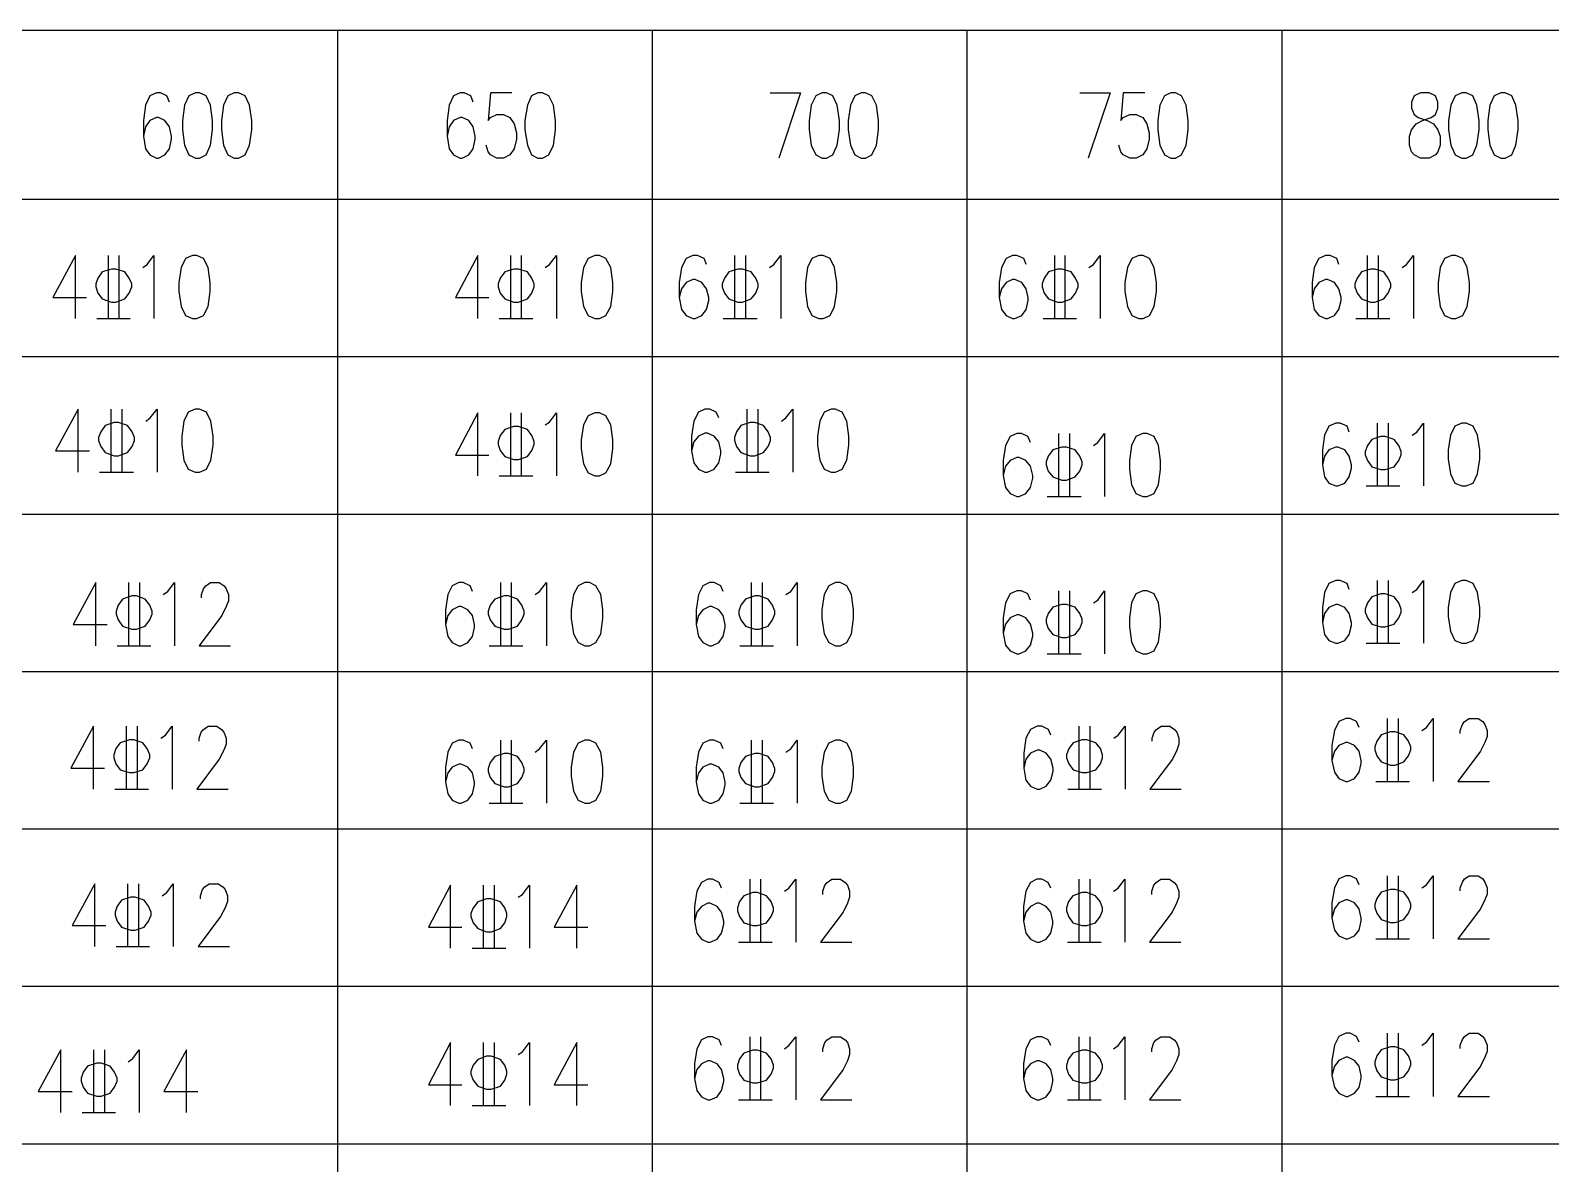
# Model space of a CAD drawing. Extents: x 3968514 to 5230306, y -516551 to -228246.
# Drawn here: x 4097670 to 4102520, y -326664 to -323050 of the extents above; entities that cross this region are included whole.
import ezdxf

# ---------------------------------------------------------------- set-up
doc = ezdxf.new("R2010")
doc.units = 0
doc.header["$LTSCALE"] = 1000
doc.header["$MEASUREMENT"] = 0
doc.layers.add('PUB_TEXT', color=7, linetype='Continuous')

# ---------------------------------------------------------------- blocks, each defined once
blk = doc.blocks.new('gegeehe')
at = {"color": 0, "linetype": 'Continuous'}
for points in [[(2737391.8, -7649416), (2752391.7, -7649416), (2752391.7, -7638865.4), (2737391.8, -7638865.4), (2737391.8, -7649416)], [(2744791.9, -7638865.4), (2744791.9, -7649416)], [(2746191.7, -7638865.4), (2746191.7, -7649416)], [(2747591.5, -7638865.4), (2747591.5, -7649416)], [(2748991.3, -7638865.4), (2748991.3, -7649416)], [(2744044.7, -7639184.1), (2744034, -7639156.7), (2744005.1, -7639143), (2743986.8, -7639143), (2743957.8, -7639156.7), (2743938, -7639197.9), (2743928.8, -7639266.5), (2743928.8, -7639335.1), (2743938, -7639391.5), (2743957.8, -7639419), (2743986.8, -7639432.7), (2743995.9, -7639432.7), (2744024.9, -7639419), (2744044.7, -7639391.5), (2744053.9, -7639348.8), (2744053.9, -7639335.1), (2744044.7, -7639293.9), (2744024.9, -7639266.5), (2743995.9, -7639252.7), (2743986.8, -7639252.7), (2743957.8, -7639266.5), (2743938, -7639293.9), (2743928.8, -7639335.1)], [(2744160.6, -7639143), (2744131.6, -7639156.7), (2744111.8, -7639197.9), (2744102.6, -7639266.5), (2744102.6, -7639307.6), (2744111.8, -7639376.3), (2744131.6, -7639419), (2744160.6, -7639432.7), (2744178.9, -7639432.7), (2744207.9, -7639419), (2744227.7, -7639376.3), (2744236.8, -7639307.6), (2744236.8, -7639266.5), (2744227.7, -7639197.9), (2744207.9, -7639156.7), (2744178.9, -7639143), (2744160.6, -7639143)], [(2744332.9, -7639143), (2744303.9, -7639156.7), (2744285.6, -7639197.9), (2744276.5, -7639266.5), (2744276.5, -7639307.6), (2744285.6, -7639376.3), (2744303.9, -7639419), (2744332.9, -7639432.7), (2744352.7, -7639432.7), (2744381.7, -7639419), (2744401.5, -7639376.3), (2744410.7, -7639307.6), (2744410.7, -7639266.5), (2744401.5, -7639197.9), (2744381.7, -7639156.7), (2744352.7, -7639143), (2744332.9, -7639143)], [(2745395.7, -7639184.1), (2745385, -7639156.7), (2745356.1, -7639143), (2745337.8, -7639143), (2745308.8, -7639156.7), (2745289, -7639197.9), (2745279.8, -7639266.5), (2745279.8, -7639335.1), (2745289, -7639391.5), (2745308.8, -7639419), (2745337.8, -7639432.7), (2745346.9, -7639432.7), (2745375.9, -7639419), (2745395.7, -7639391.5), (2745404.9, -7639348.8), (2745404.9, -7639335.1), (2745395.7, -7639293.9), (2745375.9, -7639266.5), (2745346.9, -7639252.7), (2745337.8, -7639252.7), (2745308.8, -7639266.5), (2745289, -7639293.9), (2745279.8, -7639335.1)], [(2745568, -7639143), (2745472, -7639143), (2745462.8, -7639266.5), (2745472, -7639252.7), (2745500.9, -7639239), (2745529.9, -7639239), (2745558.9, -7639252.7), (2745578.7, -7639280.2), (2745587.9, -7639321.4), (2745587.9, -7639348.8), (2745578.7, -7639391.5), (2745558.9, -7639419), (2745529.9, -7639432.7), (2745500.9, -7639432.7), (2745472, -7639419), (2745462.8, -7639405.2), (2745453.7, -7639376.3)], [(2745683.9, -7639143), (2745654.9, -7639156.7), (2745636.6, -7639197.9), (2745626, -7639266.5), (2745626, -7639307.6), (2745636.6, -7639376.3), (2745654.9, -7639419), (2745683.9, -7639432.7), (2745703.7, -7639432.7), (2745732.7, -7639419), (2745752.5, -7639376.3), (2745761.7, -7639307.6), (2745761.7, -7639266.5), (2745752.5, -7639197.9), (2745732.7, -7639156.7), (2745703.7, -7639143), (2745683.9, -7639143)], [(2746716.2, -7639143), (2746852, -7639143), (2746754.4, -7639432.7)], [(2746948, -7639143), (2746919, -7639156.7), (2746899.2, -7639197.9), (2746890.1, -7639266.5), (2746890.1, -7639307.6), (2746899.2, -7639376.3), (2746919, -7639419), (2746948, -7639432.7), (2746966.3, -7639432.7), (2746995.3, -7639419), (2747015.1, -7639376.3), (2747024.3, -7639307.6), (2747024.3, -7639266.5), (2747015.1, -7639197.9), (2746995.3, -7639156.7), (2746966.3, -7639143), (2746948, -7639143)], [(2747121.8, -7639143), (2747092.9, -7639156.7), (2747073.1, -7639197.9), (2747063.9, -7639266.5), (2747063.9, -7639307.6), (2747073.1, -7639376.3), (2747092.9, -7639419), (2747121.8, -7639432.7), (2747140.1, -7639432.7), (2747169.1, -7639419), (2747188.9, -7639376.3), (2747198.1, -7639307.6), (2747198.1, -7639266.5), (2747188.9, -7639197.9), (2747169.1, -7639156.7), (2747140.1, -7639143), (2747121.8, -7639143)], [(2748093.2, -7639143), (2748228.9, -7639143), (2748131.3, -7639432.7)], [(2748382.9, -7639143), (2748286.8, -7639143), (2748276.2, -7639266.5), (2748286.8, -7639252.7), (2748315.8, -7639239), (2748344.8, -7639239), (2748373.8, -7639252.7), (2748392, -7639280.2), (2748402.7, -7639321.4), (2748402.7, -7639348.8), (2748392, -7639391.5), (2748373.8, -7639419), (2748344.8, -7639432.7), (2748315.8, -7639432.7), (2748286.8, -7639419), (2748276.2, -7639405.2), (2748267, -7639376.3)], [(2748498.8, -7639143), (2748469.8, -7639156.7), (2748450, -7639197.9), (2748440.8, -7639266.5), (2748440.8, -7639307.6), (2748450, -7639376.3), (2748469.8, -7639419), (2748498.8, -7639432.7), (2748518.6, -7639432.7), (2748546.1, -7639419), (2748565.9, -7639376.3), (2748575, -7639307.6), (2748575, -7639266.5), (2748565.9, -7639197.9), (2748546.1, -7639156.7), (2748518.6, -7639143), (2748498.8, -7639143)], [(2749608.9, -7639143), (2749579.9, -7639156.7), (2749569.2, -7639184.1), (2749569.2, -7639211.6), (2749579.9, -7639239), (2749598.2, -7639252.7), (2749637.9, -7639266.5), (2749666.8, -7639280.2), (2749685.1, -7639307.6), (2749695.8, -7639335.1), (2749695.8, -7639376.3), (2749685.1, -7639405.2), (2749676, -7639419), (2749647, -7639432.7), (2749608.9, -7639432.7), (2749579.9, -7639419), (2749569.2, -7639405.2), (2749560.1, -7639376.3), (2749560.1, -7639335.1), (2749569.2, -7639307.6), (2749589.1, -7639280.2), (2749618, -7639266.5), (2749656.1, -7639252.7), (2749676, -7639239), (2749685.1, -7639211.6), (2749685.1, -7639184.1), (2749676, -7639156.7), (2749647, -7639143), (2749608.9, -7639143)], [(2749791.9, -7639143), (2749762.9, -7639156.7), (2749743.1, -7639197.9), (2749733.9, -7639266.5), (2749733.9, -7639307.6), (2749743.1, -7639376.3), (2749762.9, -7639419), (2749791.9, -7639432.7), (2749811.7, -7639432.7), (2749840.7, -7639419), (2749859, -7639376.3), (2749869.6, -7639307.6), (2749869.6, -7639266.5), (2749859, -7639197.9), (2749840.7, -7639156.7), (2749811.7, -7639143), (2749791.9, -7639143)], [(2749965.7, -7639143), (2749936.7, -7639156.7), (2749916.9, -7639197.9), (2749907.7, -7639266.5), (2749907.7, -7639307.6), (2749916.9, -7639376.3), (2749936.7, -7639419), (2749965.7, -7639432.7), (2749985.5, -7639432.7), (2750014.5, -7639419), (2750032.8, -7639376.3), (2750043.5, -7639307.6), (2750043.5, -7639266.5), (2750032.8, -7639197.9), (2750014.5, -7639156.7), (2749985.5, -7639143), (2749965.7, -7639143)], [(2737391.8, -7639615.7), (2752391.7, -7639615.7)], [(2743626.9, -7640146.3), (2743626.9, -7639865.7), (2743526.3, -7640053.3), (2743675.7, -7640053.3)], [(2743771.8, -7639865.7), (2743771.8, -7640146.3)], [(2743820.6, -7640146.3), (2743820.6, -7639865.7)], [(2743925.8, -7639919.1), (2743945.6, -7639906.9), (2743976.1, -7639865.7), (2743976.1, -7640146.3)], [(2744146.9, -7639865.7), (2744116.4, -7639879.5), (2744096.5, -7639919.1), (2744085.9, -7639986.2), (2744085.9, -7640025.9), (2744096.5, -7640093), (2744116.4, -7640132.6), (2744146.9, -7640146.3), (2744166.7, -7640146.3), (2744195.7, -7640132.6), (2744217, -7640093), (2744226.2, -7640025.9), (2744226.2, -7639986.2), (2744217, -7639919.1), (2744195.7, -7639879.5), (2744166.7, -7639865.7), (2744146.9, -7639865.7)], [(2745417.1, -7640146.3), (2745417.1, -7639865.7), (2745316.4, -7640053.3), (2745465.9, -7640053.3)], [(2745561.9, -7639865.7), (2745561.9, -7640146.3)], [(2745610.7, -7640146.3), (2745610.7, -7639865.7)], [(2745715.9, -7639919.1), (2745735.8, -7639906.9), (2745766.3, -7639865.7), (2745766.3, -7640146.3)], [(2745937, -7639865.7), (2745906.5, -7639879.5), (2745886.7, -7639919.1), (2745876, -7639986.2), (2745876, -7640025.9), (2745886.7, -7640093), (2745906.5, -7640132.6), (2745937, -7640146.3), (2745956.9, -7640146.3), (2745985.8, -7640132.6), (2746007.2, -7640093), (2746016.3, -7640025.9), (2746016.3, -7639986.2), (2746007.2, -7639919.1), (2745985.8, -7639879.5), (2745956.9, -7639865.7), (2745937, -7639865.7)], [(2746432.6, -7639906.9), (2746423.5, -7639879.5), (2746393, -7639865.7), (2746373.1, -7639865.7), (2746342.7, -7639879.5), (2746322.8, -7639919.1), (2746312.2, -7639986.2), (2746312.2, -7640053.3), (2746322.8, -7640106.7), (2746342.7, -7640132.6), (2746373.1, -7640146.3), (2746382.3, -7640146.3), (2746412.8, -7640132.6), (2746432.6, -7640106.7), (2746443.3, -7640067), (2746443.3, -7640053.3), (2746432.6, -7640013.7), (2746412.8, -7639986.2), (2746382.3, -7639972.5), (2746373.1, -7639972.5), (2746342.7, -7639986.2), (2746322.8, -7640013.7), (2746312.2, -7640053.3)], [(2746557.7, -7639865.7), (2746557.7, -7640146.3)], [(2746608, -7640146.3), (2746608, -7639865.7)], [(2746713.2, -7639919.1), (2746733, -7639906.9), (2746763.5, -7639865.7), (2746763.5, -7640146.3)], [(2746932.8, -7639865.7), (2746902.3, -7639879.5), (2746882.4, -7639919.1), (2746873.3, -7639986.2), (2746873.3, -7640025.9), (2746882.4, -7640093), (2746902.3, -7640132.6), (2746932.8, -7640146.3), (2746952.6, -7640146.3), (2746983.1, -7640132.6), (2747002.9, -7640093), (2747013.6, -7640025.9), (2747013.6, -7639986.2), (2747002.9, -7639919.1), (2746983.1, -7639879.5), (2746952.6, -7639865.7), (2746932.8, -7639865.7)], [(2747855.3, -7639906.9), (2747844.6, -7639879.5), (2747814.1, -7639865.7), (2747794.3, -7639865.7), (2747765.3, -7639879.5), (2747745.5, -7639919.1), (2747734.8, -7639986.2), (2747734.8, -7640053.3), (2747745.5, -7640106.7), (2747765.3, -7640132.6), (2747794.3, -7640146.3), (2747805, -7640146.3), (2747835.5, -7640132.6), (2747855.3, -7640106.7), (2747864.5, -7640067), (2747864.5, -7640053.3), (2747855.3, -7640013.7), (2747835.5, -7639986.2), (2747805, -7639972.5), (2747794.3, -7639972.5), (2747765.3, -7639986.2), (2747745.5, -7640013.7), (2747734.8, -7640053.3)], [(2747980.3, -7639865.7), (2747980.3, -7640146.3)], [(2748029.1, -7640146.3), (2748029.1, -7639865.7)], [(2748134.3, -7639919.1), (2748154.2, -7639906.9), (2748184.7, -7639865.7), (2748184.7, -7640146.3)], [(2748355.5, -7639865.7), (2748325, -7639879.5), (2748305.1, -7639919.1), (2748294.5, -7639986.2), (2748294.5, -7640025.9), (2748305.1, -7640093), (2748325, -7640132.6), (2748355.5, -7640146.3), (2748375.3, -7640146.3), (2748404.2, -7640132.6), (2748424.1, -7640093), (2748434.7, -7640025.9), (2748434.7, -7639986.2), (2748424.1, -7639919.1), (2748404.2, -7639879.5), (2748375.3, -7639865.7), (2748355.5, -7639865.7)], [(2749246, -7639906.9), (2749236.8, -7639879.5), (2749206.3, -7639865.7), (2749186.5, -7639865.7), (2749156, -7639879.5), (2749136.2, -7639919.1), (2749127, -7639986.2), (2749127, -7640053.3), (2749136.2, -7640106.7), (2749156, -7640132.6), (2749186.5, -7640146.3), (2749195.6, -7640146.3), (2749226.1, -7640132.6), (2749246, -7640106.7), (2749256.6, -7640067), (2749256.6, -7640053.3), (2749246, -7640013.7), (2749226.1, -7639986.2), (2749195.6, -7639972.5), (2749186.5, -7639972.5), (2749156, -7639986.2), (2749136.2, -7640013.7), (2749127, -7640053.3)], [(2749371, -7639865.7), (2749371, -7640146.3)], [(2749421.3, -7640146.3), (2749421.3, -7639865.7)], [(2749526.5, -7639919.1), (2749546.4, -7639906.9), (2749576.9, -7639865.7), (2749576.9, -7640146.3)], [(2749746.1, -7639865.7), (2749715.6, -7639879.5), (2749695.8, -7639919.1), (2749686.6, -7639986.2), (2749686.6, -7640025.9), (2749695.8, -7640093), (2749715.6, -7640132.6), (2749746.1, -7640146.3), (2749765.9, -7640146.3), (2749796.4, -7640132.6), (2749816.3, -7640093), (2749826.9, -7640025.9), (2749826.9, -7639986.2), (2749816.3, -7639919.1), (2749796.4, -7639879.5), (2749765.9, -7639865.7), (2749746.1, -7639865.7)], [(2743787, -7639926.7), (2743745.8, -7639938.9), (2743726, -7639966.4), (2743716.9, -7639992.3), (2743716.9, -7640006), (2743726, -7640033.5), (2743745.8, -7640059.4), (2743787, -7640073.1), (2743806.8, -7640073.1), (2743846.5, -7640059.4), (2743866.3, -7640033.5), (2743877, -7640006), (2743877, -7639992.3), (2743866.3, -7639966.4), (2743846.5, -7639938.9), (2743806.8, -7639926.7), (2743787, -7639926.7)], [(2745577.2, -7639926.7), (2745536, -7639938.9), (2745516.2, -7639966.4), (2745507, -7639992.3), (2745507, -7640006), (2745516.2, -7640033.5), (2745536, -7640059.4), (2745577.2, -7640073.1), (2745597, -7640073.1), (2745636.6, -7640059.4), (2745656.5, -7640033.5), (2745667.1, -7640006), (2745667.1, -7639992.3), (2745656.5, -7639966.4), (2745636.6, -7639938.9), (2745597, -7639926.7), (2745577.2, -7639926.7)], [(2746572.9, -7639926.7), (2746533.3, -7639938.9), (2746513.4, -7639966.4), (2746502.8, -7639992.3), (2746502.8, -7640006), (2746513.4, -7640033.5), (2746533.3, -7640059.4), (2746572.9, -7640073.1), (2746592.7, -7640073.1), (2746632.4, -7640059.4), (2746652.2, -7640033.5), (2746662.9, -7640006), (2746662.9, -7639992.3), (2746652.2, -7639966.4), (2746632.4, -7639938.9), (2746592.7, -7639926.7), (2746572.9, -7639926.7)], [(2747994.1, -7639926.7), (2747954.4, -7639938.9), (2747934.6, -7639966.4), (2747925.4, -7639992.3), (2747925.4, -7640006), (2747934.6, -7640033.5), (2747954.4, -7640059.4), (2747994.1, -7640073.1), (2748015.4, -7640073.1), (2748055.1, -7640059.4), (2748074.9, -7640033.5), (2748085.6, -7640006), (2748085.6, -7639992.3), (2748074.9, -7639966.4), (2748055.1, -7639938.9), (2748015.4, -7639926.7), (2747994.1, -7639926.7)], [(2749386.2, -7639926.7), (2749346.6, -7639938.9), (2749326.8, -7639966.4), (2749316.1, -7639992.3), (2749316.1, -7640006), (2749326.8, -7640033.5), (2749346.6, -7640059.4), (2749386.2, -7640073.1), (2749406.1, -7640073.1), (2749445.7, -7640059.4), (2749465.5, -7640033.5), (2749476.2, -7640006), (2749476.2, -7639992.3), (2749465.5, -7639966.4), (2749445.7, -7639938.9), (2749406.1, -7639926.7), (2749386.2, -7639926.7)], [(2743721.4, -7640146.3), (2743870.9, -7640146.3)], [(2745511.6, -7640146.3), (2745661, -7640146.3)], [(2746507.3, -7640146.3), (2746658.3, -7640146.3)], [(2747930, -7640146.3), (2748079.5, -7640146.3)], [(2749320.7, -7640146.3), (2749471.6, -7640146.3)], [(2737391.8, -7640315.6), (2752391.7, -7640315.6)], [(2743639.1, -7640829.5), (2743639.1, -7640548.9), (2743538.5, -7640734.9), (2743689.4, -7640734.9)], [(2743784, -7640548.9), (2743784, -7640829.5)], [(2743834.3, -7640829.5), (2743834.3, -7640548.9)], [(2743939.5, -7640602.3), (2743959.3, -7640588.5), (2743989.8, -7640548.9), (2743989.8, -7640829.5)], [(2744159.1, -7640548.9), (2744128.6, -7640562.6), (2744108.7, -7640602.3), (2744099.6, -7640669.4), (2744099.6, -7640709), (2744108.7, -7640776.1), (2744128.6, -7640815.7), (2744159.1, -7640829.5), (2744178.9, -7640829.5), (2744209.4, -7640815.7), (2744229.2, -7640776.1), (2744239.9, -7640709), (2744239.9, -7640669.4), (2744229.2, -7640602.3), (2744209.4, -7640562.6), (2744178.9, -7640548.9), (2744159.1, -7640548.9)], [(2745417.1, -7640846.2), (2745417.1, -7640565.7), (2745316.4, -7640753.2), (2745465.9, -7640753.2)], [(2745561.9, -7640565.7), (2745561.9, -7640846.2)], [(2745610.7, -7640846.2), (2745610.7, -7640565.7)], [(2745715.9, -7640619), (2745735.8, -7640606.8), (2745766.3, -7640565.7), (2745766.3, -7640846.2)], [(2745937, -7640565.7), (2745906.5, -7640579.4), (2745886.7, -7640619), (2745876, -7640686.1), (2745876, -7640725.8), (2745886.7, -7640792.9), (2745906.5, -7640832.5), (2745937, -7640846.2), (2745956.9, -7640846.2), (2745985.8, -7640832.5), (2746007.2, -7640792.9), (2746016.3, -7640725.8), (2746016.3, -7640686.1), (2746007.2, -7640619), (2745985.8, -7640579.4), (2745956.9, -7640565.7), (2745937, -7640565.7)], [(2746487.5, -7640588.5), (2746476.8, -7640562.6), (2746447.9, -7640548.9), (2746426.5, -7640548.9), (2746397.5, -7640562.6), (2746377.7, -7640602.3), (2746367, -7640669.4), (2746367, -7640734.9), (2746377.7, -7640788.3), (2746397.5, -7640815.7), (2746426.5, -7640829.5), (2746437.2, -7640829.5), (2746467.7, -7640815.7), (2746487.5, -7640788.3), (2746496.7, -7640748.6), (2746496.7, -7640734.9), (2746487.5, -7640695.3), (2746467.7, -7640669.4), (2746437.2, -7640655.6), (2746426.5, -7640655.6), (2746397.5, -7640669.4), (2746377.7, -7640695.3), (2746367, -7640734.9)], [(2746612.5, -7640548.9), (2746612.5, -7640829.5)], [(2746662.9, -7640829.5), (2746662.9, -7640548.9)], [(2746766.6, -7640602.3), (2746786.4, -7640588.5), (2746816.9, -7640548.9), (2746816.9, -7640829.5)], [(2746987.7, -7640548.9), (2746957.2, -7640562.6), (2746937.3, -7640602.3), (2746926.7, -7640669.4), (2746926.7, -7640709), (2746937.3, -7640776.1), (2746957.2, -7640815.7), (2746987.7, -7640829.5), (2747007.5, -7640829.5), (2747036.5, -7640815.7), (2747057.8, -7640776.1), (2747067, -7640709), (2747067, -7640669.4), (2747057.8, -7640602.3), (2747036.5, -7640562.6), (2747007.5, -7640548.9), (2746987.7, -7640548.9)], [(2743799.2, -7640608.4), (2743759.6, -7640622.1), (2743739.7, -7640649.5), (2743729.1, -7640675.5), (2743729.1, -7640689.2), (2743739.7, -7640715.1), (2743759.6, -7640742.5), (2743799.2, -7640756.3), (2743819, -7640756.3), (2743858.7, -7640742.5), (2743878.5, -7640715.1), (2743889.2, -7640689.2), (2743889.2, -7640675.5), (2743878.5, -7640649.5), (2743858.7, -7640622.1), (2743819, -7640608.4), (2743799.2, -7640608.4)], [(2745577.2, -7640626.7), (2745536, -7640640.4), (2745516.2, -7640666.3), (2745507, -7640693.8), (2745507, -7640706), (2745516.2, -7640733.4), (2745536, -7640759.3), (2745577.2, -7640773), (2745597, -7640773), (2745636.6, -7640759.3), (2745656.5, -7640733.4), (2745667.1, -7640706), (2745667.1, -7640693.8), (2745656.5, -7640666.3), (2745636.6, -7640640.4), (2745597, -7640626.7), (2745577.2, -7640626.7)], [(2746627.8, -7640608.4), (2746586.6, -7640622.1), (2746566.8, -7640649.5), (2746557.7, -7640675.5), (2746557.7, -7640689.2), (2746566.8, -7640715.1), (2746586.6, -7640742.5), (2746627.8, -7640756.3), (2746647.6, -7640756.3), (2746687.3, -7640742.5), (2746707.1, -7640715.1), (2746717.8, -7640689.2), (2746717.8, -7640675.5), (2746707.1, -7640649.5), (2746687.3, -7640622.1), (2746647.6, -7640608.4), (2746627.8, -7640608.4)], [(2747873.6, -7640698.3), (2747862.9, -7640670.9), (2747834, -7640657.2), (2747814.1, -7640657.2), (2747783.6, -7640670.9), (2747763.8, -7640710.5), (2747753.1, -7640777.6), (2747753.1, -7640844.7), (2747763.8, -7640898.1), (2747783.6, -7640924), (2747814.1, -7640937.7), (2747823.3, -7640937.7), (2747853.8, -7640924), (2747873.6, -7640898.1), (2747884.3, -7640856.9), (2747884.3, -7640844.7), (2747873.6, -7640803.5), (2747853.8, -7640777.6), (2747823.3, -7640763.9), (2747814.1, -7640763.9), (2747783.6, -7640777.6), (2747763.8, -7640803.5), (2747753.1, -7640844.7)], [(2747998.6, -7640657.2), (2747998.6, -7640937.7)], [(2748049, -7640937.7), (2748049, -7640657.2)], [(2748154.2, -7640710.5), (2748174, -7640698.3), (2748203, -7640657.2), (2748203, -7640937.7)], [(2748373.8, -7640657.2), (2748343.3, -7640670.9), (2748323.4, -7640710.5), (2748314.3, -7640777.6), (2748314.3, -7640817.3), (2748323.4, -7640884.4), (2748343.3, -7640924), (2748373.8, -7640937.7), (2748393.6, -7640937.7), (2748424.1, -7640924), (2748443.9, -7640884.4), (2748453, -7640817.3), (2748453, -7640777.6), (2748443.9, -7640710.5), (2748424.1, -7640670.9), (2748393.6, -7640657.2), (2748373.8, -7640657.2)], [(2749291.7, -7640651.1), (2749282.6, -7640625.1), (2749252.1, -7640611.4), (2749232.2, -7640611.4), (2749201.7, -7640625.1), (2749181.9, -7640664.8), (2749172.8, -7640730.4), (2749172.8, -7640797.4), (2749181.9, -7640850.8), (2749201.7, -7640878.3), (2749232.2, -7640890.5), (2749241.4, -7640890.5), (2749271.9, -7640878.3), (2749291.7, -7640850.8), (2749302.4, -7640811.2), (2749302.4, -7640797.4), (2749291.7, -7640757.8), (2749271.9, -7640730.4), (2749241.4, -7640718.2), (2749232.2, -7640718.2), (2749201.7, -7640730.4), (2749181.9, -7640757.8), (2749172.8, -7640797.4)], [(2749416.7, -7640611.4), (2749416.7, -7640890.5)], [(2749467.1, -7640890.5), (2749467.1, -7640611.4)], [(2749572.3, -7640664.8), (2749592.1, -7640651.1), (2749622.6, -7640611.4), (2749622.6, -7640890.5)], [(2749791.9, -7640611.4), (2749761.4, -7640625.1), (2749741.5, -7640664.8), (2749732.4, -7640730.4), (2749732.4, -7640771.5), (2749741.5, -7640837.1), (2749761.4, -7640878.3), (2749791.9, -7640890.5), (2749811.7, -7640890.5), (2749842.2, -7640878.3), (2749862, -7640837.1), (2749872.7, -7640771.5), (2749872.7, -7640730.4), (2749862, -7640664.8), (2749842.2, -7640625.1), (2749811.7, -7640611.4), (2749791.9, -7640611.4)], [(2748013.9, -7640718.2), (2747974.2, -7640730.4), (2747952.9, -7640757.8), (2747943.7, -7640783.7), (2747943.7, -7640797.4), (2747952.9, -7640824.9), (2747974.2, -7640850.8), (2748013.9, -7640864.5), (2748033.7, -7640864.5), (2748073.4, -7640850.8), (2748093.2, -7640824.9), (2748103.9, -7640797.4), (2748103.9, -7640783.7), (2748093.2, -7640757.8), (2748073.4, -7640730.4), (2748033.7, -7640718.2), (2748013.9, -7640718.2)], [(2749432, -7640670.9), (2749392.3, -7640684.6), (2749372.5, -7640710.5), (2749361.9, -7640738), (2749361.9, -7640751.7), (2749372.5, -7640777.6), (2749392.3, -7640805.1), (2749432, -7640817.3), (2749451.8, -7640817.3), (2749491.5, -7640805.1), (2749512.8, -7640777.6), (2749522, -7640751.7), (2749522, -7640738), (2749512.8, -7640710.5), (2749491.5, -7640684.6), (2749451.8, -7640670.9), (2749432, -7640670.9)], [(2743733.6, -7640829.5), (2743884.6, -7640829.5)], [(2745511.6, -7640846.2), (2745661, -7640846.2)], [(2746562.2, -7640829.5), (2746711.7, -7640829.5)], [(2749366.4, -7640890.5), (2749517.4, -7640890.5)], [(2747948.3, -7640937.7), (2748099.3, -7640937.7)], [(2737391.8, -7641015.5), (2752391.7, -7641015.5)], [(2743717.8, -7641601.1), (2743717.8, -7641320.5), (2743617.1, -7641506.5), (2743768.1, -7641506.5)], [(2743862.6, -7641320.5), (2743862.6, -7641601.1)], [(2743913, -7641601.1), (2743913, -7641320.5)], [(2744016.6, -7641373.8), (2744038, -7641360.1), (2744067, -7641320.5), (2744067, -7641601.1)], [(2744187.4, -7641387.6), (2744187.4, -7641373.8), (2744196.6, -7641347.9), (2744207.3, -7641334.2), (2744227.1, -7641320.5), (2744266.7, -7641320.5), (2744288.1, -7641334.2), (2744297.2, -7641347.9), (2744307.9, -7641373.8), (2744307.9, -7641401.3), (2744297.2, -7641427.2), (2744277.4, -7641466.9), (2744176.8, -7641601.1), (2744317, -7641601.1)], [(2745392.5, -7641360.1), (2745381.8, -7641334.2), (2745351.3, -7641320.5), (2745331.5, -7641320.5), (2745302.5, -7641334.2), (2745282.7, -7641373.8), (2745272, -7641440.9), (2745272, -7641506.5), (2745282.7, -7641559.9), (2745302.5, -7641587.3), (2745331.5, -7641601.1), (2745342.1, -7641601.1), (2745372.6, -7641587.3), (2745392.5, -7641559.9), (2745401.6, -7641520.2), (2745401.6, -7641506.5), (2745392.5, -7641466.9), (2745372.6, -7641440.9), (2745342.1, -7641427.2), (2745331.5, -7641427.2), (2745302.5, -7641440.9), (2745282.7, -7641466.9), (2745272, -7641506.5)], [(2745517.5, -7641320.5), (2745517.5, -7641601.1)], [(2745566.3, -7641601.1), (2745566.3, -7641320.5)], [(2745671.5, -7641373.8), (2745691.3, -7641360.1), (2745721.8, -7641320.5), (2745721.8, -7641601.1)], [(2745892.6, -7641320.5), (2745862.1, -7641334.2), (2745842.3, -7641373.8), (2745831.6, -7641440.9), (2745831.6, -7641480.6), (2745842.3, -7641547.7), (2745862.1, -7641587.3), (2745892.6, -7641601.1), (2745912.4, -7641601.1), (2745941.4, -7641587.3), (2745962.8, -7641547.7), (2745971.9, -7641480.6), (2745971.9, -7641440.9), (2745962.8, -7641373.8), (2745941.4, -7641334.2), (2745912.4, -7641320.5), (2745892.6, -7641320.5)], [(2746507.3, -7641360.1), (2746496.7, -7641334.2), (2746467.7, -7641320.5), (2746446.3, -7641320.5), (2746417.4, -7641334.2), (2746397.5, -7641373.8), (2746386.9, -7641440.9), (2746386.9, -7641506.5), (2746397.5, -7641559.9), (2746417.4, -7641587.3), (2746446.3, -7641601.1), (2746457, -7641601.1), (2746487.5, -7641587.3), (2746507.3, -7641559.9), (2746516.5, -7641520.2), (2746516.5, -7641506.5), (2746507.3, -7641466.9), (2746487.5, -7641440.9), (2746457, -7641427.2), (2746446.3, -7641427.2), (2746417.4, -7641440.9), (2746397.5, -7641466.9), (2746386.9, -7641506.5)], [(2746632.4, -7641320.5), (2746632.4, -7641601.1)], [(2746682.7, -7641601.1), (2746682.7, -7641320.5)], [(2746786.4, -7641373.8), (2746807.7, -7641360.1), (2746836.7, -7641320.5), (2746836.7, -7641601.1)], [(2747007.5, -7641320.5), (2746977, -7641334.2), (2746957.2, -7641373.8), (2746946.5, -7641440.9), (2746946.5, -7641480.6), (2746957.2, -7641547.7), (2746977, -7641587.3), (2747007.5, -7641601.1), (2747027.3, -7641601.1), (2747057.8, -7641587.3), (2747077.6, -7641547.7), (2747086.8, -7641480.6), (2747086.8, -7641440.9), (2747077.6, -7641373.8), (2747057.8, -7641334.2), (2747027.3, -7641320.5), (2747007.5, -7641320.5)], [(2749291.7, -7641351), (2749282.6, -7641325.1), (2749252.1, -7641311.3), (2749232.2, -7641311.3), (2749201.7, -7641325.1), (2749181.9, -7641364.7), (2749172.8, -7641431.8), (2749172.8, -7641497.4), (2749181.9, -7641550.7), (2749201.7, -7641578.2), (2749232.2, -7641590.4), (2749241.4, -7641590.4), (2749271.9, -7641578.2), (2749291.7, -7641550.7), (2749302.4, -7641511.1), (2749302.4, -7641497.4), (2749291.7, -7641457.7), (2749271.9, -7641431.8), (2749241.4, -7641418.1), (2749232.2, -7641418.1), (2749201.7, -7641431.8), (2749181.9, -7641457.7), (2749172.8, -7641497.4)], [(2749416.7, -7641311.3), (2749416.7, -7641590.4)], [(2749467.1, -7641590.4), (2749467.1, -7641311.3)], [(2749572.3, -7641364.7), (2749592.1, -7641351), (2749622.6, -7641311.3), (2749622.6, -7641590.4)], [(2749791.9, -7641311.3), (2749761.4, -7641325.1), (2749741.5, -7641364.7), (2749732.4, -7641431.8), (2749732.4, -7641471.4), (2749741.5, -7641537), (2749761.4, -7641578.2), (2749791.9, -7641590.4), (2749811.7, -7641590.4), (2749842.2, -7641578.2), (2749862, -7641537), (2749872.7, -7641471.4), (2749872.7, -7641431.8), (2749862, -7641364.7), (2749842.2, -7641325.1), (2749811.7, -7641311.3), (2749791.9, -7641311.3)], [(2743877.9, -7641379.9), (2743836.7, -7641393.7), (2743816.9, -7641421.1), (2743807.7, -7641447), (2743807.7, -7641460.8), (2743816.9, -7641486.7), (2743836.7, -7641514.1), (2743877.9, -7641527.9), (2743897.7, -7641527.9), (2743937.4, -7641514.1), (2743957.2, -7641486.7), (2743967.8, -7641460.8), (2743967.8, -7641447), (2743957.2, -7641421.1), (2743937.4, -7641393.7), (2743897.7, -7641379.9), (2743877.9, -7641379.9)], [(2745532.8, -7641379.9), (2745491.6, -7641393.7), (2745471.8, -7641421.1), (2745462.6, -7641447), (2745462.6, -7641460.8), (2745471.8, -7641486.7), (2745491.6, -7641514.1), (2745532.8, -7641527.9), (2745552.6, -7641527.9), (2745592.2, -7641514.1), (2745612, -7641486.7), (2745622.7, -7641460.8), (2745622.7, -7641447), (2745612, -7641421.1), (2745592.2, -7641393.7), (2745552.6, -7641379.9), (2745532.8, -7641379.9)], [(2746647.6, -7641379.9), (2746606.5, -7641393.7), (2746586.6, -7641421.1), (2746577.5, -7641447), (2746577.5, -7641460.8), (2746586.6, -7641486.7), (2746606.5, -7641514.1), (2746647.6, -7641527.9), (2746667.4, -7641527.9), (2746707.1, -7641514.1), (2746726.9, -7641486.7), (2746737.6, -7641460.8), (2746737.6, -7641447), (2746726.9, -7641421.1), (2746707.1, -7641393.7), (2746667.4, -7641379.9), (2746647.6, -7641379.9)], [(2747873.6, -7641398.2), (2747862.9, -7641370.8), (2747834, -7641357.1), (2747814.1, -7641357.1), (2747783.6, -7641370.8), (2747763.8, -7641410.4), (2747753.1, -7641477.5), (2747753.1, -7641544.6), (2747763.8, -7641598), (2747783.6, -7641623.9), (2747814.1, -7641637.7), (2747823.3, -7641637.7), (2747853.8, -7641623.9), (2747873.6, -7641598), (2747884.3, -7641558.4), (2747884.3, -7641544.6), (2747873.6, -7641505), (2747853.8, -7641477.5), (2747823.3, -7641463.8), (2747814.1, -7641463.8), (2747783.6, -7641477.5), (2747763.8, -7641505), (2747753.1, -7641544.6)], [(2747998.6, -7641357.1), (2747998.6, -7641637.7)], [(2748049, -7641637.7), (2748049, -7641357.1)], [(2748154.2, -7641410.4), (2748174, -7641398.2), (2748203, -7641357.1), (2748203, -7641637.7)], [(2748373.8, -7641357.1), (2748343.3, -7641370.8), (2748323.4, -7641410.4), (2748314.3, -7641477.5), (2748314.3, -7641517.2), (2748323.4, -7641584.3), (2748343.3, -7641623.9), (2748373.8, -7641637.7), (2748393.6, -7641637.7), (2748424.1, -7641623.9), (2748443.9, -7641584.3), (2748453, -7641517.2), (2748453, -7641477.5), (2748443.9, -7641410.4), (2748424.1, -7641370.8), (2748393.6, -7641357.1), (2748373.8, -7641357.1)], [(2749432, -7641370.8), (2749392.3, -7641384.5), (2749372.5, -7641410.4), (2749361.9, -7641437.9), (2749361.9, -7641451.6), (2749372.5, -7641477.5), (2749392.3, -7641505), (2749432, -7641517.2), (2749451.8, -7641517.2), (2749491.5, -7641505), (2749512.8, -7641477.5), (2749522, -7641451.6), (2749522, -7641437.9), (2749512.8, -7641410.4), (2749491.5, -7641384.5), (2749451.8, -7641370.8), (2749432, -7641370.8)], [(2748013.9, -7641418.1), (2747974.2, -7641430.3), (2747952.9, -7641457.7), (2747943.7, -7641483.6), (2747943.7, -7641497.4), (2747952.9, -7641524.8), (2747974.2, -7641550.7), (2748013.9, -7641564.5), (2748033.7, -7641564.5), (2748073.4, -7641550.7), (2748093.2, -7641524.8), (2748103.9, -7641497.4), (2748103.9, -7641483.6), (2748093.2, -7641457.7), (2748073.4, -7641430.3), (2748033.7, -7641418.1), (2748013.9, -7641418.1)], [(2743812.3, -7641601.1), (2743961.8, -7641601.1)], [(2745467.2, -7641601.1), (2745616.6, -7641601.1)], [(2746582.1, -7641601.1), (2746731.5, -7641601.1)], [(2749366.4, -7641590.4), (2749517.4, -7641590.4)], [(2747948.3, -7641637.7), (2748099.3, -7641637.7)], [(2737391.8, -7641715.4), (2752391.7, -7641715.4)], [(2749335.4, -7641964), (2749324.8, -7641938.1), (2749295.8, -7641924.3), (2749276, -7641924.3), (2749245.5, -7641938.1), (2749225.6, -7641977.7), (2749215, -7642044.8), (2749215, -7642111.9), (2749225.6, -7642163.7), (2749245.5, -7642191.2), (2749276, -7642204.9), (2749285.1, -7642204.9), (2749315.6, -7642191.2), (2749335.4, -7642163.7), (2749344.6, -7642124.1), (2749344.6, -7642111.9), (2749335.4, -7642070.7), (2749315.6, -7642044.8), (2749285.1, -7642031.1), (2749276, -7642031.1), (2749245.5, -7642044.8), (2749225.6, -7642070.7), (2749215, -7642111.9)], [(2749460.5, -7641924.3), (2749460.5, -7642204.9)], [(2749510.8, -7642204.9), (2749510.8, -7641924.3)], [(2749614.5, -7641977.7), (2749635.8, -7641964), (2749664.8, -7641924.3), (2749664.8, -7642204.9)], [(2749785.3, -7641991.4), (2749785.3, -7641977.7), (2749795.9, -7641951.8), (2749805.1, -7641938.1), (2749824.9, -7641924.3), (2749864.6, -7641924.3), (2749885.9, -7641938.1), (2749895.1, -7641951.8), (2749905.7, -7641977.7), (2749905.7, -7642005.1), (2749895.1, -7642031.1), (2749875.2, -7642070.7), (2749774.6, -7642204.9), (2749914.9, -7642204.9)], [(2743707.1, -7642238.5), (2743707.1, -7641959.4), (2743606.5, -7642145.4), (2743755.9, -7642145.4)], [(2743852, -7641959.4), (2743852, -7642238.5)], [(2743902.3, -7642238.5), (2743902.3, -7641959.4)], [(2744006, -7642012.8), (2744027.3, -7641999), (2744056.3, -7641959.4), (2744056.3, -7642238.5)], [(2744176.8, -7642025), (2744176.8, -7642012.8), (2744185.9, -7641985.3), (2744196.6, -7641973.1), (2744216.4, -7641959.4), (2744256, -7641959.4), (2744275.9, -7641973.1), (2744286.5, -7641985.3), (2744297.2, -7642012.8), (2744297.2, -7642038.7), (2744286.5, -7642066.1), (2744266.7, -7642105.8), (2744166.1, -7642238.5), (2744306.4, -7642238.5)], [(2747964, -7641999), (2747954.8, -7641973.1), (2747924.3, -7641959.4), (2747904.5, -7641959.4), (2747874, -7641973.1), (2747854.2, -7642012.8), (2747845, -7642078.3), (2747845, -7642145.4), (2747854.2, -7642198.8), (2747874, -7642226.3), (2747904.5, -7642238.5), (2747915.2, -7642238.5), (2747944.1, -7642226.3), (2747964, -7642198.8), (2747974.6, -7642159.2), (2747974.6, -7642145.4), (2747964, -7642105.8), (2747944.1, -7642078.3), (2747915.2, -7642066.1), (2747904.5, -7642066.1), (2747874, -7642078.3), (2747854.2, -7642105.8), (2747845, -7642145.4)], [(2748089, -7641959.4), (2748089, -7642238.5)], [(2748139.3, -7642238.5), (2748139.3, -7641959.4)], [(2748244.5, -7642012.8), (2748264.4, -7641999), (2748294.9, -7641959.4), (2748294.9, -7642238.5)], [(2748415.3, -7642025), (2748415.3, -7642012.8), (2748424.5, -7641985.3), (2748435.1, -7641973.1), (2748455, -7641959.4), (2748494.6, -7641959.4), (2748514.4, -7641973.1), (2748525.1, -7641985.3), (2748534.3, -7642012.8), (2748534.3, -7642038.7), (2748525.1, -7642066.1), (2748505.3, -7642105.8), (2748404.6, -7642238.5), (2748544.9, -7642238.5)], [(2749475.7, -7641983.8), (2749434.5, -7641997.5), (2749414.7, -7642025), (2749405.6, -7642050.9), (2749405.6, -7642064.6), (2749414.7, -7642090.5), (2749434.5, -7642118), (2749475.7, -7642131.7), (2749495.5, -7642131.7), (2749535.2, -7642118), (2749555, -7642090.5), (2749565.7, -7642064.6), (2749565.7, -7642050.9), (2749555, -7642025), (2749535.2, -7641997.5), (2749495.5, -7641983.8), (2749475.7, -7641983.8)], [(2743867.2, -7642018.9), (2743826, -7642032.6), (2743806.2, -7642058.5), (2743797.1, -7642086), (2743797.1, -7642099.7), (2743806.2, -7642125.6), (2743826, -7642153.1), (2743867.2, -7642165.3), (2743887, -7642165.3), (2743926.7, -7642153.1), (2743946.5, -7642125.6), (2743957.2, -7642099.7), (2743957.2, -7642086), (2743946.5, -7642058.5), (2743926.7, -7642032.6), (2743887, -7642018.9), (2743867.2, -7642018.9)], [(2745392.5, -7642060), (2745381.8, -7642034.1), (2745351.3, -7642020.4), (2745331.5, -7642020.4), (2745302.5, -7642034.1), (2745282.7, -7642073.8), (2745272, -7642140.9), (2745272, -7642208), (2745282.7, -7642259.8), (2745302.5, -7642287.2), (2745331.5, -7642301), (2745342.1, -7642301), (2745372.6, -7642287.2), (2745392.5, -7642259.8), (2745401.6, -7642220.2), (2745401.6, -7642208), (2745392.5, -7642166.8), (2745372.6, -7642140.9), (2745342.1, -7642127.1), (2745331.5, -7642127.1), (2745302.5, -7642140.9), (2745282.7, -7642166.8), (2745272, -7642208)], [(2745532.8, -7642079.9), (2745491.6, -7642093.6), (2745471.8, -7642121), (2745462.6, -7642147), (2745462.6, -7642160.7), (2745471.8, -7642186.6), (2745491.6, -7642214.1), (2745532.8, -7642227.8), (2745552.6, -7642227.8), (2745592.2, -7642214.1), (2745612, -7642186.6), (2745622.7, -7642160.7), (2745622.7, -7642147), (2745612, -7642121), (2745592.2, -7642093.6), (2745552.6, -7642079.9), (2745532.8, -7642079.9)], [(2745517.5, -7642020.4), (2745517.5, -7642301)], [(2745566.3, -7642301), (2745566.3, -7642020.4)], [(2745671.5, -7642073.8), (2745691.3, -7642060), (2745721.8, -7642020.4), (2745721.8, -7642301)], [(2745892.6, -7642020.4), (2745862.1, -7642034.1), (2745842.3, -7642073.8), (2745831.6, -7642140.9), (2745831.6, -7642180.5), (2745842.3, -7642247.6), (2745862.1, -7642287.2), (2745892.6, -7642301), (2745912.4, -7642301), (2745941.4, -7642287.2), (2745962.8, -7642247.6), (2745971.9, -7642180.5), (2745971.9, -7642140.9), (2745962.8, -7642073.8), (2745941.4, -7642034.1), (2745912.4, -7642020.4), (2745892.6, -7642020.4)], [(2746507.3, -7642060), (2746496.7, -7642034.1), (2746467.7, -7642020.4), (2746446.3, -7642020.4), (2746417.4, -7642034.1), (2746397.5, -7642073.8), (2746386.9, -7642140.9), (2746386.9, -7642208), (2746397.5, -7642259.8), (2746417.4, -7642287.2), (2746446.3, -7642301), (2746457, -7642301), (2746487.5, -7642287.2), (2746507.3, -7642259.8), (2746516.5, -7642220.2), (2746516.5, -7642208), (2746507.3, -7642166.8), (2746487.5, -7642140.9), (2746457, -7642127.1), (2746446.3, -7642127.1), (2746417.4, -7642140.9), (2746397.5, -7642166.8), (2746386.9, -7642208)], [(2746647.6, -7642079.9), (2746606.5, -7642093.6), (2746586.6, -7642121), (2746577.5, -7642147), (2746577.5, -7642160.7), (2746586.6, -7642186.6), (2746606.5, -7642214.1), (2746647.6, -7642227.8), (2746667.4, -7642227.8), (2746707.1, -7642214.1), (2746726.9, -7642186.6), (2746737.6, -7642160.7), (2746737.6, -7642147), (2746726.9, -7642121), (2746707.1, -7642093.6), (2746667.4, -7642079.9), (2746647.6, -7642079.9)], [(2746632.4, -7642020.4), (2746632.4, -7642301)], [(2746682.7, -7642301), (2746682.7, -7642020.4)], [(2746786.4, -7642073.8), (2746807.7, -7642060), (2746836.7, -7642020.4), (2746836.7, -7642301)], [(2747007.5, -7642020.4), (2746977, -7642034.1), (2746957.2, -7642073.8), (2746946.5, -7642140.9), (2746946.5, -7642180.5), (2746957.2, -7642247.6), (2746977, -7642287.2), (2747007.5, -7642301), (2747027.3, -7642301), (2747057.8, -7642287.2), (2747077.6, -7642247.6), (2747086.8, -7642180.5), (2747086.8, -7642140.9), (2747077.6, -7642073.8), (2747057.8, -7642034.1), (2747027.3, -7642020.4), (2747007.5, -7642020.4)], [(2748104.2, -7642018.9), (2748064.6, -7642032.6), (2748044.8, -7642058.5), (2748034.1, -7642086), (2748034.1, -7642099.7), (2748044.8, -7642125.6), (2748064.6, -7642153.1), (2748104.2, -7642165.3), (2748124.1, -7642165.3), (2748165.2, -7642153.1), (2748185.1, -7642125.6), (2748194.2, -7642099.7), (2748194.2, -7642086), (2748185.1, -7642058.5), (2748165.2, -7642032.6), (2748124.1, -7642018.9), (2748104.2, -7642018.9)], [(2749410.2, -7642204.9), (2749559.6, -7642204.9)], [(2743801.6, -7642238.5), (2743951.1, -7642238.5)], [(2748040.2, -7642238.5), (2748189.6, -7642238.5)], [(2745467.2, -7642301), (2745616.6, -7642301)], [(2746582.1, -7642301), (2746731.5, -7642301)], [(2737391.8, -7642415.3), (2752391.7, -7642415.3)], [(2743712.9, -7642938.4), (2743712.9, -7642659.3), (2743612.3, -7642845.4), (2743761.7, -7642845.4)], [(2743857.8, -7642659.3), (2743857.8, -7642938.4)], [(2743908.1, -7642938.4), (2743908.1, -7642659.3)], [(2744011.8, -7642712.7), (2744033.1, -7642699), (2744062.1, -7642659.3), (2744062.1, -7642938.4)], [(2744182.6, -7642726.4), (2744182.6, -7642712.7), (2744191.7, -7642685.2), (2744202.4, -7642673), (2744222.2, -7642659.3), (2744261.8, -7642659.3), (2744281.7, -7642673), (2744292.3, -7642685.2), (2744303, -7642712.7), (2744303, -7642738.6), (2744292.3, -7642766.1), (2744272.5, -7642805.7), (2744171.9, -7642938.4), (2744312.2, -7642938.4)], [(2745295.4, -7642946), (2745295.4, -7642665.4), (2745196.3, -7642853), (2745345.7, -7642853)], [(2745440.2, -7642665.4), (2745440.2, -7642946)], [(2745490.6, -7642946), (2745490.6, -7642665.4)], [(2745595.8, -7642718.8), (2745615.6, -7642706.6), (2745646.1, -7642665.4), (2745646.1, -7642946)], [(2745856.5, -7642946), (2745856.5, -7642665.4), (2745755.9, -7642853), (2745905.3, -7642853)], [(2746500.6, -7642679.1), (2746489.9, -7642653.2), (2746459.4, -7642639.5), (2746439.6, -7642639.5), (2746410.6, -7642653.2), (2746390.8, -7642692.9), (2746380.1, -7642760), (2746380.1, -7642825.5), (2746390.8, -7642878.9), (2746410.6, -7642906.3), (2746439.6, -7642918.5), (2746450.3, -7642918.5), (2746480.8, -7642906.3), (2746500.6, -7642878.9), (2746509.7, -7642839.3), (2746509.7, -7642825.5), (2746500.6, -7642785.9), (2746480.8, -7642760), (2746450.3, -7642746.2), (2746439.6, -7642746.2), (2746410.6, -7642760), (2746390.8, -7642785.9), (2746380.1, -7642825.5)], [(2746625.6, -7642639.5), (2746625.6, -7642918.5)], [(2746674.4, -7642918.5), (2746674.4, -7642639.5)], [(2746779.6, -7642692.9), (2746799.5, -7642679.1), (2746829.9, -7642639.5), (2746829.9, -7642918.5)], [(2746950.4, -7642706.6), (2746950.4, -7642692.9), (2746959.6, -7642665.4), (2746970.2, -7642653.2), (2746990.1, -7642639.5), (2747029.7, -7642639.5), (2747049.5, -7642653.2), (2747060.2, -7642665.4), (2747069.3, -7642692.9), (2747069.3, -7642718.8), (2747060.2, -7642746.2), (2747040.4, -7642785.9), (2746939.7, -7642918.5), (2747080, -7642918.5)], [(2747964, -7642679.1), (2747953.3, -7642653.2), (2747924.3, -7642639.5), (2747903, -7642639.5), (2747874, -7642653.2), (2747854.2, -7642692.9), (2747843.5, -7642760), (2747843.5, -7642825.5), (2747854.2, -7642878.9), (2747874, -7642906.3), (2747903, -7642918.5), (2747913.6, -7642918.5), (2747944.1, -7642906.3), (2747964, -7642878.9), (2747973.1, -7642839.3), (2747973.1, -7642825.5), (2747964, -7642785.9), (2747944.1, -7642760), (2747913.6, -7642746.2), (2747903, -7642746.2), (2747874, -7642760), (2747854.2, -7642785.9), (2747843.5, -7642825.5)], [(2748089, -7642639.5), (2748089, -7642918.5)], [(2748139.3, -7642918.5), (2748139.3, -7642639.5)], [(2748243, -7642692.9), (2748264.4, -7642679.1), (2748293.3, -7642639.5), (2748293.3, -7642918.5)], [(2748413.8, -7642706.6), (2748413.8, -7642692.9), (2748422.9, -7642665.4), (2748433.6, -7642653.2), (2748453.4, -7642639.5), (2748493.1, -7642639.5), (2748512.9, -7642653.2), (2748523.6, -7642665.4), (2748534.3, -7642692.9), (2748534.3, -7642718.8), (2748523.6, -7642746.2), (2748503.8, -7642785.9), (2748403.1, -7642918.5), (2748543.4, -7642918.5)], [(2749335.4, -7642663.9), (2749324.8, -7642638), (2749295.8, -7642624.2), (2749276, -7642624.2), (2749245.5, -7642638), (2749225.6, -7642677.6), (2749215, -7642744.7), (2749215, -7642811.8), (2749225.6, -7642865.2), (2749245.5, -7642891.1), (2749276, -7642904.8), (2749285.1, -7642904.8), (2749315.6, -7642891.1), (2749335.4, -7642865.2), (2749344.6, -7642824), (2749344.6, -7642811.8), (2749335.4, -7642770.6), (2749315.6, -7642744.7), (2749285.1, -7642731), (2749276, -7642731), (2749245.5, -7642744.7), (2749225.6, -7642770.6), (2749215, -7642811.8)], [(2749475.7, -7642685.2), (2749434.5, -7642697.4), (2749414.7, -7642724.9), (2749405.6, -7642750.8), (2749405.6, -7642764.5), (2749414.7, -7642790.5), (2749434.5, -7642817.9), (2749475.7, -7642831.6), (2749495.5, -7642831.6), (2749535.2, -7642817.9), (2749555, -7642790.5), (2749565.7, -7642764.5), (2749565.7, -7642750.8), (2749555, -7642724.9), (2749535.2, -7642697.4), (2749495.5, -7642685.2), (2749475.7, -7642685.2)], [(2749460.5, -7642624.2), (2749460.5, -7642904.8)], [(2749510.8, -7642904.8), (2749510.8, -7642624.2)], [(2749614.5, -7642677.6), (2749635.8, -7642663.9), (2749664.8, -7642624.2), (2749664.8, -7642904.8)], [(2749785.3, -7642691.3), (2749785.3, -7642677.6), (2749795.9, -7642651.7), (2749805.1, -7642638), (2749824.9, -7642624.2), (2749864.6, -7642624.2), (2749885.9, -7642638), (2749895.1, -7642651.7), (2749905.7, -7642677.6), (2749905.7, -7642705.1), (2749895.1, -7642731), (2749875.2, -7642770.6), (2749774.6, -7642904.8), (2749914.9, -7642904.8)], [(2743873, -7642718.8), (2743831.8, -7642732.5), (2743812, -7642758.4), (2743802.9, -7642785.9), (2743802.9, -7642799.6), (2743812, -7642825.5), (2743831.8, -7642853), (2743873, -7642865.2), (2743892.8, -7642865.2), (2743932.5, -7642853), (2743952.3, -7642825.5), (2743963, -7642799.6), (2743963, -7642785.9), (2743952.3, -7642758.4), (2743932.5, -7642732.5), (2743892.8, -7642718.8), (2743873, -7642718.8)], [(2745455.5, -7642726.4), (2745415.8, -7642740.1), (2745396, -7642766.1), (2745385.3, -7642792), (2745385.3, -7642805.7), (2745396, -7642833.2), (2745415.8, -7642859.1), (2745455.5, -7642872.8), (2745475.3, -7642872.8), (2745516.5, -7642859.1), (2745536.3, -7642833.2), (2745545.5, -7642805.7), (2745545.5, -7642792), (2745536.3, -7642766.1), (2745516.5, -7642740.1), (2745475.3, -7642726.4), (2745455.5, -7642726.4)], [(2746639.3, -7642699), (2746599.7, -7642712.7), (2746579.9, -7642738.6), (2746570.7, -7642766.1), (2746570.7, -7642779.8), (2746579.9, -7642805.7), (2746599.7, -7642833.2), (2746639.3, -7642845.4), (2746660.7, -7642845.4), (2746700.3, -7642833.2), (2746720.2, -7642805.7), (2746730.8, -7642779.8), (2746730.8, -7642766.1), (2746720.2, -7642738.6), (2746700.3, -7642712.7), (2746660.7, -7642699), (2746639.3, -7642699)], [(2748104.2, -7642699), (2748063.1, -7642712.7), (2748043.3, -7642738.6), (2748034.1, -7642766.1), (2748034.1, -7642779.8), (2748043.3, -7642805.7), (2748063.1, -7642833.2), (2748104.2, -7642845.4), (2748124.1, -7642845.4), (2748163.7, -7642833.2), (2748183.5, -7642805.7), (2748194.2, -7642779.8), (2748194.2, -7642766.1), (2748183.5, -7642738.6), (2748163.7, -7642712.7), (2748124.1, -7642699), (2748104.2, -7642699)], [(2743807.4, -7642938.4), (2743956.9, -7642938.4)], [(2745391.4, -7642946), (2745540.9, -7642946)], [(2746575.3, -7642918.5), (2746724.7, -7642918.5)], [(2748038.7, -7642918.5), (2748188.1, -7642918.5)], [(2749410.2, -7642904.8), (2749559.6, -7642904.8)], [(2737391.8, -7643115.3), (2752391.7, -7643115.3)], [(2745295.4, -7643645.9), (2745295.4, -7643365.3), (2745196.3, -7643552.9), (2745345.7, -7643552.9)], [(2745440.2, -7643365.3), (2745440.2, -7643645.9)], [(2745490.6, -7643645.9), (2745490.6, -7643365.3)], [(2745595.8, -7643418.7), (2745615.6, -7643406.5), (2745646.1, -7643365.3), (2745646.1, -7643645.9)], [(2745856.5, -7643645.9), (2745856.5, -7643365.3), (2745755.9, -7643552.9), (2745905.3, -7643552.9)], [(2746500.6, -7643379.1), (2746489.9, -7643353.1), (2746459.4, -7643339.4), (2746439.6, -7643339.4), (2746410.6, -7643353.1), (2746390.8, -7643392.8), (2746380.1, -7643459.9), (2746380.1, -7643525.4), (2746390.8, -7643578.8), (2746410.6, -7643606.3), (2746439.6, -7643620), (2746450.3, -7643620), (2746480.8, -7643606.3), (2746500.6, -7643578.8), (2746509.7, -7643539.2), (2746509.7, -7643525.4), (2746500.6, -7643485.8), (2746480.8, -7643459.9), (2746450.3, -7643446.2), (2746439.6, -7643446.2), (2746410.6, -7643459.9), (2746390.8, -7643485.8), (2746380.1, -7643525.4)], [(2746625.6, -7643339.4), (2746625.6, -7643620)], [(2746674.4, -7643620), (2746674.4, -7643339.4)], [(2746779.6, -7643392.8), (2746799.5, -7643379.1), (2746829.9, -7643339.4), (2746829.9, -7643620)], [(2746950.4, -7643406.5), (2746950.4, -7643392.8), (2746959.6, -7643365.3), (2746970.2, -7643353.1), (2746990.1, -7643339.4), (2747029.7, -7643339.4), (2747049.5, -7643353.1), (2747060.2, -7643365.3), (2747069.3, -7643392.8), (2747069.3, -7643418.7), (2747060.2, -7643446.2), (2747040.4, -7643485.8), (2746939.7, -7643620), (2747080, -7643620)], [(2747964, -7643379.1), (2747953.3, -7643353.1), (2747924.3, -7643339.4), (2747903, -7643339.4), (2747874, -7643353.1), (2747854.2, -7643392.8), (2747843.5, -7643459.9), (2747843.5, -7643525.4), (2747854.2, -7643578.8), (2747874, -7643606.3), (2747903, -7643620), (2747913.6, -7643620), (2747944.1, -7643606.3), (2747964, -7643578.8), (2747973.1, -7643539.2), (2747973.1, -7643525.4), (2747964, -7643485.8), (2747944.1, -7643459.9), (2747913.6, -7643446.2), (2747903, -7643446.2), (2747874, -7643459.9), (2747854.2, -7643485.8), (2747843.5, -7643525.4)], [(2748089, -7643339.4), (2748089, -7643620)], [(2748139.3, -7643620), (2748139.3, -7643339.4)], [(2748243, -7643392.8), (2748264.4, -7643379.1), (2748293.3, -7643339.4), (2748293.3, -7643620)], [(2748413.8, -7643406.5), (2748413.8, -7643392.8), (2748422.9, -7643365.3), (2748433.6, -7643353.1), (2748453.4, -7643339.4), (2748493.1, -7643339.4), (2748512.9, -7643353.1), (2748523.6, -7643365.3), (2748534.3, -7643392.8), (2748534.3, -7643418.7), (2748523.6, -7643446.2), (2748503.8, -7643485.8), (2748403.1, -7643620), (2748543.4, -7643620)], [(2749335.4, -7643363.8), (2749324.8, -7643337.9), (2749295.8, -7643324.2), (2749276, -7643324.2), (2749245.5, -7643337.9), (2749225.6, -7643377.5), (2749215, -7643444.6), (2749215, -7643511.7), (2749225.6, -7643565.1), (2749245.5, -7643591), (2749276, -7643604.7), (2749285.1, -7643604.7), (2749315.6, -7643591), (2749335.4, -7643565.1), (2749344.6, -7643523.9), (2749344.6, -7643511.7), (2749335.4, -7643470.6), (2749315.6, -7643444.6), (2749285.1, -7643430.9), (2749276, -7643430.9), (2749245.5, -7643444.6), (2749225.6, -7643470.6), (2749215, -7643511.7)], [(2749460.5, -7643324.2), (2749460.5, -7643604.7)], [(2749510.8, -7643604.7), (2749510.8, -7643324.2)], [(2749614.5, -7643377.5), (2749635.8, -7643363.8), (2749664.8, -7643324.2), (2749664.8, -7643604.7)], [(2749785.3, -7643391.3), (2749785.3, -7643377.5), (2749795.9, -7643351.6), (2749805.1, -7643337.9), (2749824.9, -7643324.2), (2749864.6, -7643324.2), (2749885.9, -7643337.9), (2749895.1, -7643351.6), (2749905.7, -7643377.5), (2749905.7, -7643405), (2749895.1, -7643430.9), (2749875.2, -7643470.6), (2749774.6, -7643604.7), (2749914.9, -7643604.7)], [(2743561.6, -7643676.4), (2743561.6, -7643397.4), (2743461, -7643583.4), (2743611.9, -7643583.4)], [(2743706.5, -7643397.4), (2743706.5, -7643676.4)], [(2743756.8, -7643676.4), (2743756.8, -7643397.4)], [(2743862, -7643450.7), (2743881.8, -7643437), (2743910.8, -7643397.4), (2743910.8, -7643676.4)], [(2744121.2, -7643676.4), (2744121.2, -7643397.4), (2744020.6, -7643583.4), (2744171.6, -7643583.4)], [(2745455.5, -7643426.3), (2745415.8, -7643440.1), (2745396, -7643466), (2745385.3, -7643493.4), (2745385.3, -7643505.6), (2745396, -7643533.1), (2745415.8, -7643559), (2745455.5, -7643572.7), (2745475.3, -7643572.7), (2745516.5, -7643559), (2745536.3, -7643533.1), (2745545.5, -7643505.6), (2745545.5, -7643493.4), (2745536.3, -7643466), (2745516.5, -7643440.1), (2745475.3, -7643426.3), (2745455.5, -7643426.3)], [(2746639.3, -7643398.9), (2746599.7, -7643412.6), (2746579.9, -7643438.5), (2746570.7, -7643466), (2746570.7, -7643479.7), (2746579.9, -7643505.6), (2746599.7, -7643533.1), (2746639.3, -7643545.3), (2746660.7, -7643545.3), (2746700.3, -7643533.1), (2746720.2, -7643505.6), (2746730.8, -7643479.7), (2746730.8, -7643466), (2746720.2, -7643438.5), (2746700.3, -7643412.6), (2746660.7, -7643398.9), (2746639.3, -7643398.9)], [(2748104.2, -7643398.9), (2748063.1, -7643412.6), (2748043.3, -7643438.5), (2748034.1, -7643466), (2748034.1, -7643479.7), (2748043.3, -7643505.6), (2748063.1, -7643533.1), (2748104.2, -7643545.3), (2748124.1, -7643545.3), (2748163.7, -7643533.1), (2748183.5, -7643505.6), (2748194.2, -7643479.7), (2748194.2, -7643466), (2748183.5, -7643438.5), (2748163.7, -7643412.6), (2748124.1, -7643398.9), (2748104.2, -7643398.9)], [(2749475.7, -7643385.2), (2749434.5, -7643397.4), (2749414.7, -7643424.8), (2749405.6, -7643450.7), (2749405.6, -7643464.5), (2749414.7, -7643491.9), (2749434.5, -7643517.8), (2749475.7, -7643531.5), (2749495.5, -7643531.5), (2749535.2, -7643517.8), (2749555, -7643491.9), (2749565.7, -7643464.5), (2749565.7, -7643450.7), (2749555, -7643424.8), (2749535.2, -7643397.4), (2749495.5, -7643385.2), (2749475.7, -7643385.2)], [(2743721.7, -7643456.8), (2743680.6, -7643470.6), (2743660.7, -7643496.5), (2743651.6, -7643523.9), (2743651.6, -7643537.6), (2743660.7, -7643563.6), (2743680.6, -7643591), (2743721.7, -7643603.2), (2743741.5, -7643603.2), (2743781.2, -7643591), (2743801, -7643563.6), (2743811.7, -7643537.6), (2743811.7, -7643523.9), (2743801, -7643496.5), (2743781.2, -7643470.6), (2743741.5, -7643456.8), (2743721.7, -7643456.8)], [(2746575.3, -7643620), (2746724.7, -7643620)], [(2748038.7, -7643620), (2748188.1, -7643620)], [(2749410.2, -7643604.7), (2749559.6, -7643604.7)], [(2743656.2, -7643676.4), (2743805.6, -7643676.4)], [(2745391.4, -7643645.9), (2745540.9, -7643645.9)], [(2737391.8, -7643815.2), (2752391.7, -7643815.2)]]:
    blk.add_lwpolyline(points, dxfattribs=at)

msp = doc.modelspace()

# ---------------------------------------------------------------- block references
at = {"layer": 'PUB_TEXT', "xscale": 0.7173361947148676, "yscale": 0.7173361947148676, "zscale": 0.7173361947148676}
msp.add_blockref('gegeehe', (2129710.77893, 5156584.36612), dxfattribs=at)

doc.saveas('drawing.dxf')
